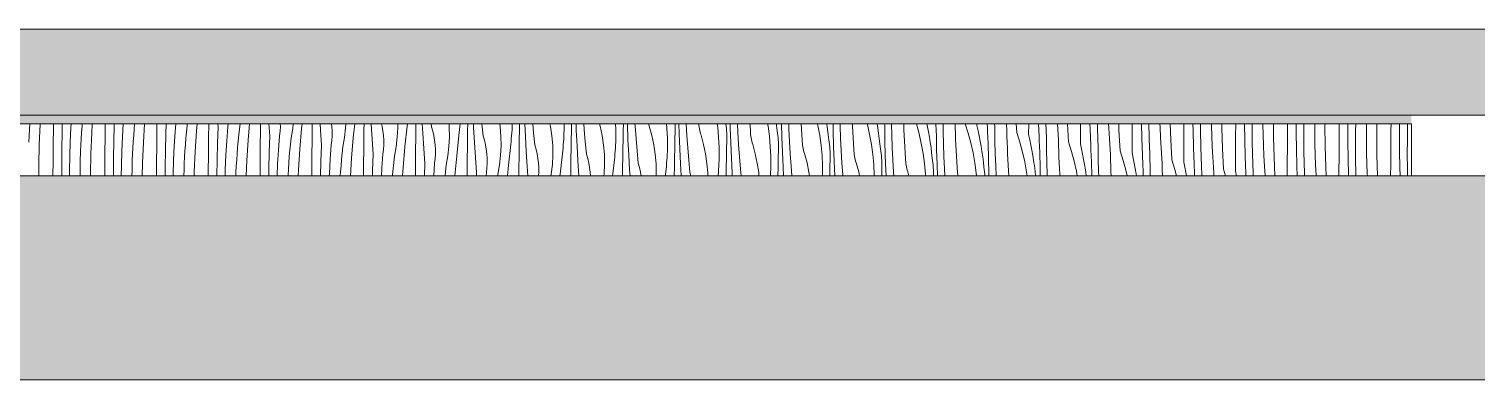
# Model space of a CAD drawing. Header units: millimetres. Extents: x -5804 to 56024, y 506 to 54141.
# Drawn here: x 32490 to 35851, y 28372 to 29185 of the extents above; entities that cross this region are included whole.
import ezdxf

# ---------------------------------------------------------------- set-up
doc = ezdxf.new("R2010")
doc.units = ezdxf.units.MM
doc.layers.add('2D Drafting - General2', color=251, linetype='Continuous', lineweight=15)
doc.layers.add('2D Drafting - General81', color=251, linetype='Continuous', lineweight=20)

# ---------------------------------------------------------------- blocks, each defined once
blk = doc.blocks.new('*X28')
at = {"layer": '2D Drafting - General81', "linetype": 'Continuous'}
for p, q in [((-62732.2, -105119.1), (-62731.6, -105104.6)), ((-62731.6, -105104.6), (-62730.9, -105090.1)), ((-62730.9, -105090.1), (-62730.1, -105076.9)), ((-62708.5, -105125), (-62706.5, -105077.2)), ((-62706.5, -105077.2), (-62706.5, -105076.9)), ((-62675.9, -105124.3), (-62675.5, -105085)), ((-62675.5, -105085), (-62675.5, -105076.9)), ((-62656, -105134.6), (-62655.4, -105096.4)), ((-62655.4, -105096.4), (-62654.8, -105076.9)), ((-62636.4, -105118.8), (-62634.9, -105085.8)), ((-62634.9, -105085.8), (-62634.3, -105076.9)), ((-62610.8, -105111.3), (-62609.9, -105096.8)), ((-62609.9, -105096.8), (-62608.9, -105082.3)), ((-62608.9, -105082.3), (-62608.5, -105076.9)), ((-62588.4, -105146.2), (-62586.5, -105098.4)), ((-62586.5, -105098.4), (-62585.1, -105076.9)), ((-62555.5, -105106.2), (-62555.2, -105076.9)), ((-62535.3, -105117.6), (-62534.3, -105079.5)), ((-62534.3, -105079.5), (-62534.2, -105076.9)), ((-62514.8, -105106.9), (-62513, -105076.9)), ((-62489.9, -105118), (-62488.9, -105103.5)), ((-62488.9, -105103.5), (-62487.7, -105089.1)), ((-62487.7, -105089.1), (-62486.7, -105076.9)), ((-62466.4, -105119.6), (-62463.7, -105076.9)), ((-62435.4, -105127.3), (-62435, -105088)), ((-62435, -105088), (-62435, -105076.9)), ((-62415.2, -105138.8), (-62414.2, -105100.6)), ((-62414.2, -105100.6), (-62413.3, -105076.9)), ((-62394.7, -105128.1), (-62392.7, -105095.1)), ((-62392.7, -105095.1), (-62391.3, -105076.9)), ((-62367.7, -105110.2), (-62366.4, -105095.8)), ((-62366.4, -105095.8), (-62365, -105081.3)), ((-62365, -105081.3), (-62364.5, -105076.9)), ((-62346.3, -105140.7), (-62343.3, -105093)), ((-62343.3, -105093), (-62341.8, -105076.9)), ((-62315, -105109.2), (-62314.7, -105076.9)), ((-62294.1, -105121.8), (-62292.7, -105083.7)), ((-62292.7, -105083.7), (-62293.2, -105076.9)), ((-62272.6, -105116.3), (-62270.2, -105083.4)), ((-62270.2, -105083.4), (-62269.5, -105076.9)), ((-62246.3, -105116.9), (-62244.9, -105102.5)), ((-62244.9, -105102.5), (-62243.4, -105088.1)), ((-62243.4, -105088.1), (-62241.4, -105076.9)), ((-62223.2, -105114.2), (-62219.9, -105076.9)), ((-62194.9, -105130.3), (-62194.6, -105091)), ((-62194.6, -105091), (-62194.4, -105076.9)), ((-62172.6, -105104.8), (-62174.7, -105076.9)), ((-62174, -105143), (-62172.6, -105104.8)), ((-62152.6, -105137.5), (-62150.1, -105104.5)), ((-62150.1, -105104.5), (-62148.9, -105093.9)), ((-62148.9, -105093.9), (-62148.3, -105083.2)), ((-62148.3, -105083.2), (-62148.4, -105076.9)), ((-62123.3, -105109.2), (-62119.4, -105087.4)), ((-62119.4, -105087.4), (-62118.2, -105076.9)), ((-62103.1, -105135.4), (-62098.9, -105087.7)), ((-62098.9, -105087.7), (-62097.7, -105076.9)), ((-62074.5, -105112.2), (-62074.3, -105091.3)), ((-62074.3, -105091.3), (-62074.1, -105076.9)), ((-62055.1, -105091.2), (-62056.1, -105076.9)), ((-62052.5, -105126), (-62055.1, -105091.2)), ((-62029, -105082.9), (-62029.7, -105076.9)), ((-62028.3, -105093.6), (-62029, -105082.9)), ((-62028.9, -105115), (-62028.3, -105104.3)), ((-62028.3, -105104.3), (-62028.3, -105093.6)), ((-61999.3, -105108.6), (-61996.8, -105086.6)), ((-61996.8, -105086.6), (-61996.3, -105076.9)), ((-61978.8, -105108.9), (-61975.3, -105076.9)), ((-61954.2, -105112.5), (-61954, -105091.6)), ((-61954, -105091.6), (-61953.8, -105076.9)), ((-61937.4, -105077.5), (-61937.4, -105076.9)), ((-61935.1, -105112.4), (-61937.4, -105077.5)), ((-61912, -105082.8), (-61913.4, -105076.9)), ((-61910.1, -105093.4), (-61912, -105082.8)), ((-61908.9, -105104.1), (-61910.1, -105093.4)), ((-61908.2, -105114.8), (-61908.9, -105104.1)), ((-61876.7, -105107.7), (-61875.6, -105085.6)), ((-61875.6, -105085.6), (-61875.7, -105076.9)), ((-61858.8, -105130.1), (-61853.4, -105082.5)), ((-61853.4, -105082.5), (-61852.8, -105076.9)), ((-61833.9, -105112.7), (-61833.6, -105091.8)), ((-61833.6, -105091.8), (-61833.4, -105076.9)), ((-61817.3, -105098.7), (-61818.6, -105076.9)), ((-61815, -105133.5), (-61817.3, -105098.7)), ((-61797.4, -105083.3), (-61798, -105076.9)), ((-61794.4, -105093.6), (-61797.4, -105083.3)), ((-61791.9, -105104), (-61794.4, -105093.6)), ((-61790.1, -105114.6), (-61791.9, -105104)), ((-61755.9, -105084.6), (-61756.5, -105076.9)), ((-61755.5, -105106.7), (-61755.9, -105084.6)), ((-61738.7, -105151.2), (-61733.4, -105103.7)), ((-61733.4, -105103.7), (-61732.6, -105096.9)), ((-61732.6, -105096.9), (-61731.9, -105090.1)), ((-61731.9, -105090.1), (-61731.2, -105083.2)), ((-61731.2, -105083.2), (-61730.7, -105076.9)), ((-61713.6, -105113), (-61713.3, -105092.1)), ((-61713.3, -105092.1), (-61713, -105076.9)), ((-61699.3, -105085), (-61699.7, -105076.9)), ((-61697.2, -105119.9), (-61699.3, -105085)), ((-61677.3, -105104.5), (-61680, -105076.9)), ((-61674.3, -105114.7), (-61677.3, -105104.5)), ((-61637.6, -105083.6), (-61638.6, -105076.9)), ((-61635.8, -105105.7), (-61637.6, -105083.6)), ((-61635.5, -105127.9), (-61635.8, -105105.7)), ((-61611.8, -105111.2), (-61611.2, -105104.4)), ((-61611.2, -105104.4), (-61610.6, -105097.5)), ((-61610.6, -105097.5), (-61610.2, -105090.7)), ((-61610.2, -105090.7), (-61609.8, -105083.8)), ((-61609.8, -105083.8), (-61609.6, -105076.9)), ((-61609.6, -105076.9), (-61609.6, -105076.9)), ((-61593.2, -105113.3), (-61592.8, -105092.4)), ((-61592.8, -105092.4), (-61592.6, -105076.9)), ((-61579.2, -105106.2), (-61580.6, -105076.9)), ((-61560, -105097.2), (-61561.7, -105076.9)), ((-61557.3, -105125.6), (-61560, -105097.2)), ((-61520.7, -105082.9), (-61522, -105076.9)), ((-61517.5, -105104.8), (-61520.7, -105082.9)), ((-61515.7, -105126.9), (-61517.5, -105104.8)), ((-61490.1, -105111.8), (-61489.8, -105105)), ((-61489.8, -105105), (-61489.5, -105098.1)), ((-61489.5, -105098.1), (-61489.3, -105091.3)), ((-61489.3, -105076.9), (-61489.3, -105091.3)), ((-61472.8, -105113.6), (-61472.4, -105092.7)), ((-61472.4, -105092.7), (-61472.1, -105076.9)), ((-61460.9, -105092.5), (-61461.5, -105076.9)), ((-61459.1, -105127.4), (-61460.9, -105092.5)), ((-61442.3, -105089.9), (-61443.2, -105076.9)), ((-61439.9, -105118.4), (-61442.3, -105089.9)), ((-61405.3, -105082.3), (-61406.8, -105076.9)), ((-61400.7, -105104), (-61405.3, -105082.3)), ((-61397.5, -105126), (-61400.7, -105104)), ((-61369.8, -105076.9), (-61369.3, -105088.9)), ((-61369.3, -105088.9), (-61369.2, -105112.4)), ((-61352.3, -105113.8), (-61351.9, -105093)), ((-61351.9, -105093), (-61351.6, -105076.9)), ((-61342.2, -105078.8), (-61342.3, -105076.9)), ((-61340.8, -105113.7), (-61342.2, -105078.8)), ((-61324.2, -105082.5), (-61324.6, -105076.9)), ((-61322.2, -105111), (-61324.2, -105082.5)), ((-61292.4, -105078.4), (-61292.8, -105076.9)), ((-61291.3, -105082.2), (-61292.4, -105078.4)), ((-61285.2, -105103.5), (-61291.3, -105082.2)), ((-61280.6, -105125.2), (-61285.2, -105103.5)), ((-61251.2, -105076.9), (-61250.3, -105086.6)), ((-61250.3, -105086.6), (-61249.2, -105110.1)), ((-61231.9, -105114.1), (-61231.4, -105093.2)), ((-61231.6, -105077.1), (-61231.6, -105076.9)), ((-61231.4, -105082.5), (-61231.6, -105077.1)), ((-61231.4, -105087.9), (-61231.4, -105082.5)), ((-61231.4, -105093.2), (-61231.4, -105087.9)), ((-61222.2, -105100), (-61222.9, -105076.9)), ((-61220.7, -105134.8), (-61222.2, -105100)), ((-61204.2, -105103.7), (-61205.8, -105076.9)), ((-61202.1, -105132.2), (-61204.2, -105103.7)), ((-61176, -105080.2), (-61176.2, -105076.9)), ((-61175.5, -105084.1), (-61176, -105080.2)), ((-61174.9, -105088), (-61175.5, -105084.1)), ((-61174.2, -105091.9), (-61174.9, -105088)), ((-61173.3, -105095.7), (-61174.2, -105091.9)), ((-61172.3, -105099.6), (-61173.3, -105095.7)), ((-61171.2, -105103.3), (-61172.3, -105099.6)), ((-61165.2, -105124.7), (-61171.2, -105103.3)), ((-61133.4, -105076.9), (-61132.4, -105084.3)), ((-61132.4, -105084.3), (-61130.2, -105107.8)), ((-61112.9, -105082.2), (-61113.6, -105076.9)), ((-61112.3, -105087.5), (-61112.9, -105082.2)), ((-61111.9, -105092.9), (-61112.3, -105087.5)), ((-61111.6, -105098.3), (-61111.9, -105092.9)), ((-61111.4, -105103.6), (-61111.6, -105098.3)), ((-61111.3, -105109), (-61111.4, -105103.6)), ((-61103.3, -105086.2), (-61103.5, -105076.9)), ((-61102.1, -105121.1), (-61103.3, -105086.2)), ((-61085.8, -105096.3), (-61086.7, -105076.9)), ((-61084.1, -105124.9), (-61085.8, -105096.3)), ((-61057.3, -105080.2), (-61057.5, -105076.9)), ((-61056.4, -105093.5), (-61057.3, -105080.2)), ((-61056.2, -105097.4), (-61056.4, -105093.5)), ((-61055.9, -105101.3), (-61056.2, -105097.4)), ((-61055.4, -105105.3), (-61055.9, -105101.3)), ((-61054.9, -105109.2), (-61055.4, -105105.3)), ((-61016.4, -105076.9), (-61015.5, -105082.2)), ((-61015.5, -105082.2), (-61012.3, -105105.5)), ((-61012.3, -105105.5), (-61010.2, -105128.9)), ((-60996.1, -105076.9), (-60995.7, -105080.5)), ((-60995.7, -105080.5), (-60994.4, -105092.7)), ((-60993.5, -105098), (-60994.4, -105092.7)), ((-60992.8, -105103.4), (-60993.5, -105098)), ((-60992.3, -105108.7), (-60992.8, -105103.4)), ((-60983.2, -105107.4), (-60983.9, -105076.9)), ((-60967.1, -105089), (-60967.5, -105076.9)), ((-60965.7, -105117.5), (-60967.1, -105089)), ((-60938.1, -105088.1), (-60938.7, -105076.9)), ((-60937.3, -105101.4), (-60938.1, -105088.1)), ((-60936.3, -105114.6), (-60937.3, -105101.4)), ((-60900.4, -105076.9), (-60899.6, -105080.2)), ((-60899.6, -105080.2), (-60895.4, -105103.4)), ((-60895.4, -105103.4), (-60892.2, -105126.7)), ((-60878.9, -105076.9), (-60878.9, -105077.4)), ((-60878.9, -105077.4), (-60877.1, -105089.5)), ((-60877.1, -105089.5), (-60875.6, -105101.7)), ((-60875.6, -105101.7), (-60874.3, -105113.9)), ((-60864, -105093.7), (-60864.3, -105076.9)), ((-60863.1, -105128.6), (-60864, -105093.7)), ((-60848, -105081.6), (-60848.2, -105076.9)), ((-60847, -105110.1), (-60848, -105081.6)), ((-60819.4, -105082.6), (-60819.6, -105076.9)), ((-60818.8, -105095.9), (-60819.4, -105082.6)), ((-60818, -105109.2), (-60818.8, -105095.9)), ((-60785.2, -105076.9), (-60784.7, -105078.5)), ((-60784.7, -105078.5), (-60779.5, -105101.4)), ((-60779.5, -105101.4), (-60775.3, -105124.5)), ((-60762.4, -105076.9), (-60760.7, -105086.4)), ((-60760.7, -105086.4), (-60758.8, -105098.5)), ((-60758.8, -105098.5), (-60757.1, -105110.7)), ((-60744.5, -105079.9), (-60744.7, -105076.9)), ((-60743.9, -105114.9), (-60744.5, -105079.9)), ((-60728, -105102.7), (-60728.6, -105076.9)), ((-60727, -105131.3), (-60728, -105102.7)), ((-60700.3, -105077.2), (-60700.3, -105076.9)), ((-60699.9, -105090.5), (-60700.3, -105077.2)), ((-60699.3, -105103.8), (-60699.9, -105090.5)), ((-60698.7, -105117.1), (-60699.3, -105103.8)), ((-60670.9, -105076.9), (-60670.9, -105077)), ((-60670.9, -105077), (-60664.7, -105099.6)), ((-60664.7, -105099.6), (-60659.5, -105122.6)), ((-60646.5, -105076.9), (-60645.1, -105083.4)), ((-60645.1, -105083.4), (-60642.8, -105095.5)), ((-60642.8, -105095.5), (-60640.7, -105107.6)), ((-60625.6, -105077.8), (-60625.6, -105076.9)), ((-60625.4, -105082.4), (-60625.6, -105077.8)), ((-60625.1, -105087.1), (-60625.4, -105082.4)), ((-60624.9, -105091.8), (-60625.1, -105087.1)), ((-60624.7, -105096.4), (-60624.9, -105091.8)), ((-60624.4, -105101.1), (-60624.7, -105096.4)), ((-60623.9, -105136), (-60624.4, -105101.1)), ((-60608.6, -105095.3), (-60608.8, -105076.9)), ((-60607.9, -105123.9), (-60608.6, -105095.3)), ((-60580.6, -105085), (-60580.8, -105076.9)), ((-60580.3, -105098.3), (-60580.6, -105085)), ((-60579.8, -105111.7), (-60580.3, -105098.3)), ((-60557.7, -105076.9), (-60550.8, -105098.1)), ((-60550.8, -105098.1), (-60544.6, -105120.8)), ((-60530.3, -105080.6), (-60530.2, -105076.9)), ((-60530.3, -105080.6), (-60527.5, -105092.6)), ((-60527.5, -105092.6), (-60525, -105104.6)), ((-60525, -105104.6), (-60522.7, -105116.7)), ((-60506.1, -105084.9), (-60506.4, -105076.9)), ((-60505.9, -105089.6), (-60506.1, -105084.9)), ((-60505.7, -105094.2), (-60505.9, -105089.6)), ((-60505.5, -105098.9), (-60505.7, -105094.2)), ((-60505.3, -105103.6), (-60505.5, -105098.9)), ((-60505.1, -105108.3), (-60505.3, -105103.6)), ((-60489.1, -105082.4), (-60489.3, -105076.9)), ((-60488.9, -105087.9), (-60489.1, -105082.4)), ((-60488.5, -105116.5), (-60488.9, -105087.9)), ((-60460.8, -105092.9), (-60462, -105076.9)), ((-60460.6, -105106.2), (-60460.8, -105092.9)), ((-60438, -105096.9), (-60439.1, -105076.9)), ((-60438, -105096.9), (-60430.8, -105119.3)), ((-60410.2, -105101.8), (-60410, -105076.9)), ((-60410.2, -105101.8), (-60407.5, -105113.8)), ((-60386, -105106.1), (-60387.1, -105076.9)), ((-60369.9, -105081.4), (-60370.1, -105076.9)), ((-60369.7, -105086.9), (-60369.9, -105081.4)), ((-60369.5, -105092.5), (-60369.7, -105086.9)), ((-60369.3, -105098), (-60369.5, -105092.5)), ((-60369, -105103.6), (-60369.3, -105098)), ((-60368.8, -105109.1), (-60369, -105103.6)), ((-60342.6, -105090), (-60343.4, -105076.9)), ((-60340.8, -105114.1), (-60342.6, -105090)), ((-60317.9, -105118.1), (-60320.1, -105076.9)), ((-60290.1, -105123), (-60289.9, -105083.6)), ((-60289.9, -105083.6), (-60289.8, -105076.9)), ((-60267.4, -105089.1), (-60267.7, -105076.9)), ((-60266, -105127.2), (-60267.4, -105089.1)), ((-60250.4, -105085.9), (-60250.5, -105076.9)), ((-60250.2, -105091.4), (-60250.4, -105085.9)), ((-60250, -105097), (-60250.2, -105091.4)), ((-60249.8, -105102.5), (-60250, -105097)), ((-60249.6, -105108.1), (-60249.8, -105102.5)), ((-60223.9, -105087), (-60224.4, -105076.9)), ((-60222.5, -105111.1), (-60223.9, -105087)), ((-60200.4, -105091.5), (-60200.8, -105076.9)), ((-60197.9, -105139.3), (-60200.4, -105091.5)), ((-60170.1, -105144.2), (-60169.8, -105104.8)), ((-60169.8, -105104.8), (-60169.6, -105076.9)), ((-60147.3, -105110.3), (-60148.1, -105076.9)), ((-60130.3, -105107.1), (-60130.9, -105076.9)), ((-60105, -105084.1), (-60105.2, -105076.9)), ((-60103.9, -105108.2), (-60105, -105084.1)), ((-60080.3, -105112.7), (-60081.4, -105076.9)), ((-60049.7, -105126), (-60049.5, -105086.6)), ((-60049.5, -105086.6), (-60049.4, -105076.9)), ((-60028.2, -105093.3), (-60028.5, -105076.9)), ((-60027.2, -105131.5), (-60028.2, -105093.3)), ((-60010.9, -105095.2), (-60011, -105076.9)), ((-60010.2, -105128.2), (-60010.9, -105095.2)), ((-59985.6, -105081.1), (-59985.7, -105076.9)), ((-59984.9, -105105.3), (-59985.6, -105081.1)), ((-59983.8, -105129.4), (-59984.9, -105105.3)), ((-59961.7, -105086), (-59961.8, -105076.9)), ((-59960.3, -105133.8), (-59961.7, -105086)), ((-59929.4, -105107.8), (-59929.2, -105076.9)), ((-59908.1, -105114.5), (-59908.7, -105076.9)), ((-59891.1, -105083.3), (-59891, -105076.9)), ((-59890.8, -105116.4), (-59891.1, -105083.3)), ((-59865.9, -105078.1), (-59865.9, -105076.9)), ((-59865.6, -105102.3), (-59865.9, -105078.1)), ((-59864.8, -105126.4), (-59865.6, -105102.3)), ((-59841.6, -105107.2), (-59841.8, -105076.9)), ((-59809.3, -105129), (-59809, -105089.6)), ((-59809, -105089.6), (-59808.9, -105076.9)), ((-59788.6, -105097.5), (-59788.7, -105076.9)), ((-59788.1, -105135.6), (-59788.6, -105097.5)), ((-59771, -105104.5), (-59770.8, -105076.9)), ((-59770.8, -105137.5), (-59771, -105104.5)), ((-59745.8, -105099.3), (-59745.8, -105076.9)), ((-59745.5, -105123.5), (-59745.8, -105099.3)), ((-59721.9, -105080.6), (-59721.8, -105076.9)), ((-59721.6, -105128.4), (-59721.9, -105080.6)), ((-59689, -105110.8), (-59688.7, -105076.9)), ((-59668.7, -105080.5), (-59668.7, -105076.9)), ((-59668.6, -105118.7), (-59668.7, -105080.5)), ((-59650.9, -105125.7), (-59650.7, -105092.6)), ((-59650.7, -105092.6), (-59650.4, -105076.9)), ((-59625.8, -105096.3), (-59625.5, -105076.9)), ((-59625.8, -105120.5), (-59625.8, -105096.3)), ((-59601.8, -105101.7), (-59601.4, -105076.9)), ((-59601.5, -105149.6), (-59601.8, -105101.7)), ((-59568.9, -105132), (-59568.6, -105092.6)), ((-59568.6, -105092.6), (-59568.5, -105076.9)), ((-59548.7, -105101.7), (-59548.5, -105076.9)), ((-59548.5, -105139.8), (-59548.7, -105101.7)), ((-59530.6, -105113.8), (-59530, -105080.8)), ((-59530, -105080.8), (-59529.9, -105076.9)), ((-62709.3, -105172.8), (-62708.5, -105125)), ((-62676.2, -105163.7), (-62675.9, -105124.3)), ((-62656.2, -105172.7), (-62656, -105134.6)), ((-62637.5, -105151.8), (-62636.4, -105118.8)), ((-62612.2, -105140.3), (-62611.5, -105125.8)), ((-62611.5, -105125.8), (-62610.8, -105111.3)), ((-62555.8, -105145.5), (-62555.5, -105106.2)), ((-62535.9, -105155.8), (-62535.3, -105117.6)), ((-62516.4, -105140), (-62514.8, -105106.9)), ((-62491.5, -105147), (-62490.7, -105132.5)), ((-62490.7, -105132.5), (-62489.9, -105118)), ((-62468.4, -105167.3), (-62466.4, -105119.6)), ((-62435.7, -105166.7), (-62435.4, -105127.3)), ((-62415.9, -105176.9), (-62415.2, -105138.8)), ((-62396.3, -105161.1), (-62394.7, -105128.1)), ((-62370.7, -105153.6), (-62369.8, -105139.2)), ((-62369.8, -105139.2), (-62368.8, -105124.7)), ((-62368.8, -105124.7), (-62367.7, -105110.2)), ((-62315.3, -105148.5), (-62315, -105109.2)), ((-62295.2, -105159.9), (-62294.1, -105121.8)), ((-62274.7, -105149.3), (-62272.6, -105116.3)), ((-62248.7, -105145.9), (-62247.6, -105131.4)), ((-62247.6, -105131.4), (-62246.3, -105116.9)), ((-62226.3, -105161.9), (-62223.2, -105114.2)), ((-62195.3, -105169.7), (-62194.9, -105130.3)), ((-62154.6, -105170.5), (-62152.6, -105137.5)), ((-62127.5, -105152.6), (-62126.3, -105138.1)), ((-62126.3, -105138.1), (-62124.9, -105123.7)), ((-62124.9, -105123.7), (-62123.3, -105109.2)), ((-62106.2, -105183.1), (-62103.1, -105135.4)), ((-62074.8, -105151.5), (-62074.5, -105112.2)), ((-62054, -105164.1), (-62052.5, -105126)), ((-62032.5, -105158.6), (-62030, -105125.7)), ((-62030, -105125.7), (-62028.9, -105115)), ((-62004.8, -105144.8), (-62003.3, -105130.4)), ((-62003.3, -105130.4), (-61999.3, -105108.6)), ((-61983.1, -105156.5), (-61978.8, -105108.9)), ((-61954.8, -105172.7), (-61954.4, -105133.3)), ((-61954.4, -105133.3), (-61954.2, -105112.5)), ((-61932.5, -105147.2), (-61935.1, -105112.4)), ((-61910, -105146.9), (-61908.8, -105136.2)), ((-61908.8, -105136.2), (-61908.2, -105125.5)), ((-61908.2, -105125.5), (-61908.2, -105114.8)), ((-61883.2, -105151.6), (-61879.2, -105129.8)), ((-61879.2, -105129.8), (-61876.7, -105107.7)), ((-61863, -105177.7), (-61858.8, -105130.1)), ((-61834.4, -105154.5), (-61834.1, -105133.6)), ((-61834.1, -105133.6), (-61833.9, -105112.7)), ((-61812.4, -105168.4), (-61815, -105133.5)), ((-61788.8, -105125.2), (-61790.1, -105114.6)), ((-61788.2, -105135.9), (-61788.8, -105125.2)), ((-61788.1, -105146.7), (-61788.2, -105135.9)), ((-61759.2, -105150.9), (-61756.6, -105128.9)), ((-61756.6, -105128.9), (-61755.5, -105106.7)), ((-61714.1, -105154.8), (-61713.8, -105133.9)), ((-61713.8, -105133.9), (-61713.6, -105113)), ((-61694.9, -105154.7), (-61697.2, -105119.9)), ((-61671.8, -105125.2), (-61674.3, -105114.7)), ((-61670, -105135.8), (-61671.8, -105125.2)), ((-61668.7, -105146.4), (-61670, -105135.8)), ((-61636.6, -105150.1), (-61635.5, -105127.9)), ((-61618.6, -105172.4), (-61613.3, -105124.9)), ((-61613.3, -105124.9), (-61612.5, -105118.1)), ((-61612.5, -105118.1), (-61611.8, -105111.2)), ((-61593.8, -105155.1), (-61593.5, -105134.2)), ((-61593.5, -105134.2), (-61593.2, -105113.3)), ((-61577.2, -105141.1), (-61579.2, -105106.2)), ((-61554.2, -105135.9), (-61557.3, -105125.6)), ((-61551.8, -105146.4), (-61554.2, -105135.9)), ((-61515.4, -105149.1), (-61515.7, -105126.9)), ((-61493.2, -105146.1), (-61492.4, -105139.2)), ((-61492.4, -105139.2), (-61491.7, -105132.4)), ((-61491.7, -105132.4), (-61491.1, -105125.6)), ((-61491.1, -105125.6), (-61490.6, -105118.7)), ((-61490.6, -105118.7), (-61490.1, -105111.8)), ((-61473.4, -105155.3), (-61473.1, -105134.5)), ((-61473.1, -105134.5), (-61472.8, -105113.6)), ((-61457.1, -105162.2), (-61459.1, -105127.4)), ((-61437.2, -105146.8), (-61439.9, -105118.4)), ((-61395.7, -105148.1), (-61397.5, -105126)), ((-61370.5, -105139.9), (-61370, -105133)), ((-61370, -105133), (-61369.7, -105126.2)), ((-61369.7, -105126.2), (-61369.4, -105119.3)), ((-61369.4, -105119.3), (-61369.2, -105112.4)), ((-61353.1, -105155.6), (-61352.7, -105134.7)), ((-61352.7, -105134.7), (-61352.3, -105113.8)), ((-61339.1, -105148.5), (-61340.8, -105113.7)), ((-61319.8, -105139.5), (-61322.2, -105111)), ((-61277.4, -105147.1), (-61280.6, -105125.2)), ((-61249.4, -105140.5), (-61249.2, -105133.6)), ((-61249.2, -105110.1), (-61249.2, -105133.6)), ((-61232.6, -105155.9), (-61232.3, -105135)), ((-61232.3, -105135), (-61231.9, -105114.1)), ((-61219, -105169.7), (-61220.7, -105134.8)), ((-61199.8, -105160.7), (-61202.1, -105132.2)), ((-61160.5, -105146.4), (-61165.2, -105124.7)), ((-61130.2, -105107.8), (-61129.2, -105131.2)), ((-61129.2, -105131.2), (-61129.1, -105154.8)), ((-61112.2, -105156.2), (-61111.8, -105135.3)), ((-61111.8, -105135.3), (-61111.3, -105114.4)), ((-61111.3, -105114.4), (-61111.3, -105109)), ((-61100.7, -105156), (-61102.1, -105121.1)), ((-61082.1, -105153.4), (-61084.1, -105124.9)), ((-61054.1, -105113.1), (-61054.9, -105109.2)), ((-61053.3, -105116.9), (-61054.1, -105113.1)), ((-61052.3, -105120.7), (-61053.3, -105116.9)), ((-61051.1, -105124.5), (-61052.3, -105120.7)), ((-61045.1, -105145.9), (-61051.1, -105124.5)), ((-61010.2, -105128.9), (-61009.1, -105152.4)), ((-60991.8, -105114.1), (-60992.3, -105108.7)), ((-60991.5, -105119.4), (-60991.8, -105114.1)), ((-60991.7, -105156.5), (-60991.3, -105135.6)), ((-60991.3, -105124.8), (-60991.5, -105119.4)), ((-60991.2, -105130.2), (-60991.3, -105124.8)), ((-60991.3, -105135.6), (-60991.2, -105130.2)), ((-60982, -105142.3), (-60983.2, -105107.4)), ((-60964, -105146), (-60965.7, -105117.5)), ((-60936.1, -105118.6), (-60936.3, -105114.6)), ((-60935.8, -105122.5), (-60936.1, -105118.6)), ((-60935.4, -105126.4), (-60935.8, -105122.5)), ((-60934.8, -105130.3), (-60935.4, -105126.4)), ((-60934.1, -105134.2), (-60934.8, -105130.3)), ((-60933.2, -105138.1), (-60934.1, -105134.2)), ((-60932.2, -105141.9), (-60933.2, -105138.1)), ((-60892.2, -105126.7), (-60890.1, -105150.1)), ((-60873.5, -105119.2), (-60874.3, -105113.9)), ((-60872.8, -105124.5), (-60873.5, -105119.2)), ((-60872.2, -105129.9), (-60872.8, -105124.5)), ((-60871.7, -105135.2), (-60872.2, -105129.9)), ((-60871.4, -105140.6), (-60871.7, -105135.2)), ((-60862, -105163.5), (-60863.1, -105128.6)), ((-60845.7, -105138.7), (-60847, -105110.1)), ((-60844, -105167.2), (-60845.7, -105138.7)), ((-60817.2, -105122.5), (-60818, -105109.2)), ((-60816.3, -105135.8), (-60817.2, -105122.5)), ((-60816.1, -105139.8), (-60816.3, -105135.8)), ((-60775.3, -105124.5), (-60772.2, -105147.8)), ((-60757.1, -105110.7), (-60755.6, -105122.9)), ((-60755.6, -105122.9), (-60754.2, -105135)), ((-60753.4, -105140.4), (-60754.2, -105135)), ((-60743.1, -105149.8), (-60743.9, -105114.9)), ((-60725.6, -105159.9), (-60727, -105131.3)), ((-60697.9, -105130.4), (-60698.7, -105117.1)), ((-60697.1, -105143.7), (-60697.9, -105130.4)), ((-60659.5, -105122.6), (-60655.3, -105145.7)), ((-60640.7, -105107.6), (-60638.7, -105119.7)), ((-60638.7, -105119.7), (-60637, -105131.8)), ((-60637, -105131.8), (-60635.5, -105144)), ((-60623, -105170.9), (-60623.9, -105136)), ((-60606.9, -105152.5), (-60607.9, -105123.9)), ((-60579.3, -105125), (-60579.8, -105111.7)), ((-60578.6, -105138.3), (-60579.3, -105125)), ((-60577.9, -105151.6), (-60578.6, -105138.3)), ((-60544.6, -105120.8), (-60539.4, -105143.7)), ((-60522.7, -105116.7), (-60520.6, -105128.8)), ((-60520.6, -105128.8), (-60518.7, -105140.9)), ((-60504.8, -105112.9), (-60505.1, -105108.3)), ((-60504.6, -105117.6), (-60504.8, -105112.9)), ((-60504.4, -105122.3), (-60504.6, -105117.6)), ((-60503.8, -105157.2), (-60504.4, -105122.3)), ((-60487.8, -105145.1), (-60488.5, -105116.5)), ((-60460.2, -105119.5), (-60460.6, -105106.2)), ((-60459.7, -105132.8), (-60460.2, -105119.5)), ((-60459.2, -105146.1), (-60459.7, -105132.8)), ((-60430.8, -105119.3), (-60424.5, -105142)), ((-60407.5, -105113.8), (-60405, -105125.8)), ((-60405, -105125.8), (-60402.6, -105137.8)), ((-60402.6, -105137.8), (-60400.5, -105149.9)), ((-60385.9, -105110.7), (-60386, -105106.1)), ((-60385.6, -105115.4), (-60385.9, -105110.7)), ((-60385.4, -105120.1), (-60385.6, -105115.4)), ((-60385.2, -105124.8), (-60385.4, -105120.1)), ((-60385, -105129.4), (-60385.2, -105124.8)), ((-60384.8, -105134.1), (-60385, -105129.4)), ((-60384.5, -105138.8), (-60384.8, -105134.1)), ((-60384.3, -105143.5), (-60384.5, -105138.8)), ((-60368.4, -105137.7), (-60368.8, -105109.1)), ((-60367.8, -105166.3), (-60368.4, -105137.7)), ((-60340.5, -105127.4), (-60340.8, -105114.1)), ((-60340.1, -105140.7), (-60340.5, -105127.4)), ((-60317.9, -105118.1), (-60310.7, -105140.5)), ((-60290.1, -105123), (-60287.4, -105135)), ((-60287.4, -105135), (-60284.9, -105147)), ((-60265.8, -105131.9), (-60266, -105127.2)), ((-60265.6, -105136.6), (-60265.8, -105131.9)), ((-60265.4, -105141.3), (-60265.6, -105136.6)), ((-60249.4, -105113.6), (-60249.6, -105108.1)), ((-60249.2, -105119.2), (-60249.4, -105113.6)), ((-60249, -105124.7), (-60249.2, -105119.2)), ((-60248.7, -105130.3), (-60249, -105124.7)), ((-60248.4, -105158.9), (-60248.7, -105130.3)), ((-60220.7, -105135.2), (-60222.5, -105111.1)), ((-60220.4, -105148.5), (-60220.7, -105135.2)), ((-60197.9, -105139.3), (-60190.6, -105161.6)), ((-60145.9, -105148.4), (-60147.3, -105110.3)), ((-60130.1, -105112.6), (-60130.3, -105107.1)), ((-60130, -105118.2), (-60130.1, -105112.6)), ((-60129.8, -105123.7), (-60130, -105118.2)), ((-60129.6, -105129.3), (-60129.8, -105123.7)), ((-60129.4, -105134.8), (-60129.6, -105129.3)), ((-60129.1, -105140.4), (-60129.4, -105134.8)), ((-60102.4, -105132.3), (-60103.9, -105108.2)), ((-60100.6, -105156.4), (-60102.4, -105132.3)), ((-60077.8, -105160.4), (-60080.3, -105112.7)), ((-60050, -105165.3), (-60049.7, -105126)), ((-60025.8, -105169.6), (-60027.2, -105131.5)), ((-60010.1, -105133.8), (-60010.2, -105128.2)), ((-60009.9, -105139.3), (-60010.1, -105133.8)), ((-60009.7, -105144.9), (-60009.9, -105139.3)), ((-59982.4, -105153.5), (-59983.8, -105129.4)), ((-59957.7, -105181.6), (-59960.3, -105133.8)), ((-59929.7, -105147.2), (-59929.4, -105107.8)), ((-59907.2, -105152.6), (-59908.1, -105114.5)), ((-59890.1, -105149.4), (-59890.8, -105116.4)), ((-59863.7, -105150.6), (-59864.8, -105126.4)), ((-59840.2, -105155), (-59841.6, -105107.2)), ((-59809.6, -105168.3), (-59809.3, -105129)), ((-59787.1, -105173.8), (-59788.1, -105135.6)), ((-59770.1, -105170.6), (-59770.8, -105137.5)), ((-59744.8, -105147.6), (-59745.5, -105123.5)), ((-59720.1, -105176.2), (-59721.6, -105128.4)), ((-59689.3, -105150.2), (-59689, -105110.8)), ((-59668, -105156.8), (-59668.6, -105118.7)), ((-59650.7, -105158.7), (-59650.9, -105125.7)), ((-59625.4, -105144.6), (-59625.8, -105120.5)), ((-59569.2, -105171.3), (-59568.9, -105132)), ((-59530.9, -105146.8), (-59530.6, -105113.8)), ((-62709.2, -105196.9), (-62709.3, -105172.8)), ((-62676.4, -105196.9), (-62676.2, -105163.7)), ((-62656.1, -105196.9), (-62656.2, -105172.7)), ((-62638.2, -105184.9), (-62637.5, -105151.8)), ((-62613.3, -105188.6), (-62612.9, -105164.4)), ((-62612.9, -105164.4), (-62612.2, -105140.3)), ((-62589.3, -105194), (-62588.4, -105146.2)), ((-62556.1, -105184.9), (-62555.8, -105145.5)), ((-62536.2, -105193.9), (-62535.9, -105155.8)), ((-62517.9, -105196.9), (-62517.5, -105173)), ((-62517.5, -105173), (-62516.4, -105140)), ((-62492.8, -105185.6), (-62492.1, -105161.5)), ((-62492.1, -105161.5), (-62491.5, -105147)), ((-62468.9, -105196.9), (-62468.4, -105167.3)), ((-62436, -105196.9), (-62435.7, -105166.7)), ((-62397.4, -105194.2), (-62396.3, -105161.1)), ((-62372, -105182.6), (-62371.4, -105168.1)), ((-62371.4, -105168.1), (-62370.7, -105153.6)), ((-62348.3, -105188.5), (-62346.3, -105140.7)), ((-62315.6, -105187.9), (-62315.3, -105148.5)), ((-62295.8, -105196.9), (-62295.2, -105159.9)), ((-62276.2, -105182.3), (-62274.7, -105149.3)), ((-62250.6, -105174.8), (-62249.7, -105160.3)), ((-62249.7, -105160.3), (-62248.7, -105145.9)), ((-62227.7, -105196.9), (-62226.3, -105161.9)), ((-62195.5, -105196.9), (-62195.3, -105169.7)), ((-62175.1, -105181.1), (-62174, -105143)), ((-62155.8, -105196.9), (-62154.6, -105170.5)), ((-62129.7, -105181.5), (-62128.7, -105167)), ((-62128.7, -105167), (-62127.5, -105152.6)), ((-62075.2, -105190.9), (-62074.8, -105151.5)), ((-62054.9, -105196.9), (-62054, -105164.1)), ((-62034.5, -105191.6), (-62032.5, -105158.6)), ((-62007.4, -105173.7), (-62006.2, -105159.3)), ((-62006.2, -105159.3), (-62004.8, -105144.8)), ((-61985.7, -105196.9), (-61983.1, -105156.5)), ((-61955, -105196.9), (-61954.8, -105172.7)), ((-61933.9, -105185.3), (-61932.5, -105147.2)), ((-61912.4, -105179.8), (-61910, -105146.9)), ((-61886.1, -105180.5), (-61884.7, -105166)), ((-61884.7, -105166), (-61883.2, -105151.6)), ((-61834.7, -105193.9), (-61834.4, -105154.5)), ((-61813.5, -105196.9), (-61812.4, -105168.4)), ((-61792.1, -105196.9), (-61789.9, -105168)), ((-61789.9, -105168), (-61788.7, -105157.4)), ((-61788.7, -105157.4), (-61788.1, -105146.7)), ((-61764.7, -105187.2), (-61763.1, -105172.8)), ((-61763.1, -105172.8), (-61759.2, -105150.9)), ((-61742.7, -105196.9), (-61738.7, -105151.2)), ((-61714.3, -105175.7), (-61714.1, -105154.8)), ((-61692.3, -105189.5), (-61694.9, -105154.7)), ((-61668.1, -105157.1), (-61668.7, -105146.4)), ((-61668.6, -105178.5), (-61668.1, -105167.8)), ((-61668.1, -105167.8), (-61668.1, -105157.1)), ((-61643.1, -105193.9), (-61639.1, -105172.1)), ((-61639.1, -105172.1), (-61636.6, -105150.1)), ((-61620.8, -105196.9), (-61618.6, -105172.4)), ((-61594, -105176), (-61593.8, -105155.1)), ((-61574.9, -105175.9), (-61577.2, -105141.1)), ((-61549.9, -105156.9), (-61551.8, -105146.4)), ((-61548.7, -105167.6), (-61549.9, -105156.9)), ((-61548, -105178.3), (-61548.7, -105167.6)), ((-61519, -105193.3), (-61516.5, -105171.2)), ((-61516.5, -105171.2), (-61515.4, -105149.1)), ((-61498.6, -105193.6), (-61493.2, -105146.1)), ((-61473.7, -105176.2), (-61473.4, -105155.3)), ((-61454.8, -105196.9), (-61457.1, -105162.2)), ((-61434.2, -105157.1), (-61437.2, -105146.8)), ((-61431.7, -105167.5), (-61434.2, -105157.1)), ((-61429.9, -105178.1), (-61431.7, -105167.5)), ((-61396.4, -105192.4), (-61395.3, -105170.3)), ((-61395.3, -105170.3), (-61395.7, -105148.1)), ((-61376.5, -105196.9), (-61373.2, -105167.2)), ((-61373.2, -105167.2), (-61372.4, -105160.4)), ((-61372.4, -105160.4), (-61371.7, -105153.6)), ((-61371.7, -105153.6), (-61371, -105146.7)), ((-61371, -105146.7), (-61370.5, -105139.9)), ((-61353.4, -105176.5), (-61353.1, -105155.6)), ((-61337, -105183.4), (-61339.1, -105148.5)), ((-61317.1, -105168), (-61319.8, -105139.5)), ((-61314.1, -105178.3), (-61317.1, -105168)), ((-61275.6, -105169.3), (-61277.4, -105147.1)), ((-61275.3, -105191.4), (-61275.6, -105169.3)), ((-61251.6, -105174.7), (-61251, -105167.9)), ((-61251, -105167.9), (-61250.4, -105161)), ((-61250.4, -105161), (-61250, -105154.2)), ((-61250, -105154.2), (-61249.6, -105147.3)), ((-61249.6, -105147.3), (-61249.4, -105140.5)), ((-61233, -105176.8), (-61232.6, -105155.9)), ((-61217.4, -105196.9), (-61219, -105169.7)), ((-61197.1, -105189.1), (-61199.8, -105160.7)), ((-61157.3, -105168.3), (-61160.5, -105146.4)), ((-61155.5, -105190.4), (-61157.3, -105168.3)), ((-61129.9, -105175.4), (-61129.6, -105168.5)), ((-61129.6, -105168.5), (-61129.3, -105161.6)), ((-61129.3, -105161.6), (-61129.1, -105154.8)), ((-61112.6, -105177.1), (-61112.2, -105156.2)), ((-61098.9, -105190.9), (-61100.7, -105156)), ((-61079.7, -105181.9), (-61082.1, -105153.4)), ((-61040.5, -105167.5), (-61045.1, -105145.9)), ((-61037.2, -105189.5), (-61040.5, -105167.5)), ((-61009.1, -105152.4), (-61009, -105175.9)), ((-60992.1, -105177.4), (-60991.7, -105156.5)), ((-60980.6, -105177.2), (-60982, -105142.3)), ((-60962, -105174.6), (-60964, -105146)), ((-60931.1, -105145.7), (-60932.2, -105141.9)), ((-60925, -105167), (-60931.1, -105145.7)), ((-60920.4, -105188.7), (-60925, -105167)), ((-60890.1, -105150.1), (-60889, -105173.6)), ((-60871.7, -105177.6), (-60871.2, -105156.7)), ((-60871.2, -105146), (-60871.4, -105140.6)), ((-60871.2, -105151.4), (-60871.2, -105146)), ((-60871.2, -105156.7), (-60871.2, -105151.4)), ((-60860.6, -105196.9), (-60862, -105163.5)), ((-60841.9, -105195.7), (-60844, -105167.2)), ((-60815.8, -105143.7), (-60816.1, -105139.8)), ((-60815.3, -105147.6), (-60815.8, -105143.7)), ((-60814.7, -105151.5), (-60815.3, -105147.6)), ((-60814, -105155.4), (-60814.7, -105151.5)), ((-60813.1, -105159.3), (-60814, -105155.4)), ((-60812.1, -105163.1), (-60813.1, -105159.3)), ((-60811, -105166.9), (-60812.1, -105163.1)), ((-60805, -105188.2), (-60811, -105166.9)), ((-60772.2, -105147.8), (-60770, -105171.3)), ((-60770, -105171.3), (-60768.9, -105194.8)), ((-60752.7, -105145.7), (-60753.4, -105140.4)), ((-60752.1, -105151.1), (-60752.7, -105145.7)), ((-60751.7, -105156.4), (-60752.1, -105151.1)), ((-60751.4, -105161.8), (-60751.7, -105156.4)), ((-60751.2, -105167.2), (-60751.4, -105161.8)), ((-60751.1, -105172.5), (-60751.2, -105167.2)), ((-60751.1, -105177.9), (-60751.1, -105172.5)), ((-60741.9, -105184.6), (-60743.1, -105149.8)), ((-60723.9, -105188.4), (-60725.6, -105159.9)), ((-60696.2, -105157), (-60697.1, -105143.7)), ((-60696, -105160.9), (-60696.2, -105157)), ((-60695.7, -105164.9), (-60696, -105160.9)), ((-60695.2, -105168.8), (-60695.7, -105164.9)), ((-60694.7, -105172.7), (-60695.2, -105168.8)), ((-60693.9, -105176.6), (-60694.7, -105172.7)), ((-60655.3, -105145.7), (-60652.1, -105169)), ((-60652.1, -105169), (-60650, -105192.4)), ((-60635.5, -105144), (-60634.2, -105156.2)), ((-60633.3, -105161.5), (-60634.2, -105156.2)), ((-60632.6, -105166.9), (-60633.3, -105161.5)), ((-60632.1, -105172.2), (-60632.6, -105166.9)), ((-60631.6, -105177.6), (-60632.1, -105172.2)), ((-60622.1, -105196.9), (-60623, -105170.9)), ((-60605.5, -105181), (-60606.9, -105152.5)), ((-60577, -105164.9), (-60577.9, -105151.6)), ((-60576.1, -105178.2), (-60577, -105164.9)), ((-60539.4, -105143.7), (-60535.2, -105166.9)), ((-60535.2, -105166.9), (-60532, -105190.2)), ((-60518.7, -105140.9), (-60516.9, -105153)), ((-60516.9, -105153), (-60515.4, -105165.2)), ((-60515.4, -105165.2), (-60514.1, -105177.4)), ((-60502.9, -105192.1), (-60503.8, -105157.2)), ((-60486.8, -105173.7), (-60487.8, -105145.1)), ((-60458.5, -105159.4), (-60459.2, -105146.1)), ((-60457.8, -105172.7), (-60458.5, -105159.4)), ((-60457, -105186), (-60457.8, -105172.7)), ((-60424.5, -105142), (-60419.3, -105164.9)), ((-60419.3, -105164.9), (-60415.1, -105188.1)), ((-60400.5, -105149.9), (-60398.6, -105162)), ((-60398.6, -105162), (-60396.9, -105174.2)), ((-60383.7, -105178.4), (-60384.3, -105143.5)), ((-60366.8, -105194.8), (-60367.8, -105166.3)), ((-60339.7, -105154), (-60340.1, -105140.7)), ((-60339.1, -105167.3), (-60339.7, -105154)), ((-60338.5, -105180.6), (-60339.1, -105167.3)), ((-60310.7, -105140.5), (-60304.5, -105163.1)), ((-60304.5, -105163.1), (-60299.3, -105186.1)), ((-60284.9, -105147), (-60282.6, -105159)), ((-60282.6, -105159), (-60280.5, -105171.1)), ((-60280.5, -105171.1), (-60278.5, -105183.2)), ((-60265.2, -105145.9), (-60265.4, -105141.3)), ((-60264.9, -105150.6), (-60265.2, -105145.9)), ((-60264.7, -105155.3), (-60264.9, -105150.6)), ((-60264.5, -105160), (-60264.7, -105155.3)), ((-60264.2, -105164.6), (-60264.5, -105160)), ((-60263.7, -105196.9), (-60264.2, -105164.6)), ((-60247.7, -105187.4), (-60248.4, -105158.9)), ((-60220.1, -105161.9), (-60220.4, -105148.5)), ((-60219.6, -105175.2), (-60220.1, -105161.9)), ((-60190.6, -105161.6), (-60184.4, -105184.3)), ((-60170.1, -105144.2), (-60167.3, -105156.1)), ((-60167.3, -105156.1), (-60164.8, -105168.1)), ((-60164.8, -105168.1), (-60162.5, -105180.2)), ((-60145.7, -105153.1), (-60145.9, -105148.4)), ((-60145.5, -105157.8), (-60145.7, -105153.1)), ((-60145.3, -105162.4), (-60145.5, -105157.8)), ((-60145.1, -105167.1), (-60145.3, -105162.4)), ((-60144.9, -105171.8), (-60145.1, -105167.1)), ((-60144.6, -105176.5), (-60144.9, -105171.8)), ((-60128.9, -105145.9), (-60129.1, -105140.4)), ((-60128.7, -105151.5), (-60128.9, -105145.9)), ((-60128.3, -105180), (-60128.7, -105151.5)), ((-60100.4, -105169.7), (-60100.6, -105156.4)), ((-60100, -105183), (-60100.4, -105169.7)), ((-60077.8, -105160.4), (-60070.6, -105182.8)), ((-60050, -105165.3), (-60047.3, -105177.3)), ((-60025.6, -105174.3), (-60025.8, -105169.6)), ((-60009.5, -105150.4), (-60009.7, -105144.9)), ((-60009.3, -105156), (-60009.5, -105150.4)), ((-60009.1, -105161.5), (-60009.3, -105156)), ((-60008.8, -105167.1), (-60009.1, -105161.5)), ((-60008.6, -105172.6), (-60008.8, -105167.1)), ((-60008.3, -105196.9), (-60008.6, -105172.6)), ((-59980.6, -105177.6), (-59982.4, -105153.5)), ((-59929.9, -105186.5), (-59929.7, -105147.2)), ((-59905.8, -105190.8), (-59907.2, -105152.6)), ((-59890, -105155), (-59890.1, -105149.4)), ((-59889.8, -105160.5), (-59890, -105155)), ((-59889.6, -105166.1), (-59889.8, -105160.5)), ((-59889.4, -105171.6), (-59889.6, -105166.1)), ((-59889.2, -105177.2), (-59889.4, -105171.6)), ((-59862.3, -105174.7), (-59863.7, -105150.6)), ((-59838, -105196.9), (-59840.2, -105155)), ((-59809.8, -105196.9), (-59809.6, -105168.3)), ((-59769.9, -105176.1), (-59770.1, -105170.6)), ((-59743.7, -105171.7), (-59744.8, -105147.6)), ((-59742.2, -105195.8), (-59743.7, -105171.7)), ((-59689.5, -105189.5), (-59689.3, -105150.2)), ((-59667, -105195), (-59668, -105156.8)), ((-59650, -105191.8), (-59650.7, -105158.7)), ((-59624.7, -105168.8), (-59625.4, -105144.6)), ((-59623.6, -105192.9), (-59624.7, -105168.8)), ((-59600.1, -105196.9), (-59601.5, -105149.6)), ((-59569.4, -105196.9), (-59569.2, -105171.3)), ((-59547.9, -105178), (-59548.5, -105139.8)), ((-59530.6, -105179.9), (-59530.9, -105146.8)), ((-62638.3, -105196.9), (-62638.2, -105184.9)), ((-62613.3, -105196.9), (-62613.3, -105188.6)), ((-62589.3, -105196.9), (-62589.3, -105194)), ((-62556.2, -105196.9), (-62556.1, -105184.9)), ((-62536.1, -105196.9), (-62536.2, -105193.9)), ((-62493, -105196.9), (-62492.8, -105185.6)), ((-62416, -105196.9), (-62415.9, -105176.9)), ((-62397.5, -105196.9), (-62397.4, -105194.2)), ((-62372.5, -105196.9), (-62372, -105182.6)), ((-62348.4, -105196.9), (-62348.3, -105188.5)), ((-62315.7, -105196.9), (-62315.6, -105187.9)), ((-62276.7, -105196.9), (-62276.2, -105182.3)), ((-62251.7, -105196.9), (-62251.3, -105189.3)), ((-62251.3, -105189.3), (-62250.6, -105174.8)), ((-62175.4, -105196.9), (-62175.1, -105181.1)), ((-62130.6, -105196.9), (-62130.5, -105196)), ((-62130.5, -105196), (-62129.7, -105181.5)), ((-62106.8, -105196.9), (-62106.2, -105183.1)), ((-62075.2, -105196.9), (-62075.2, -105190.9)), ((-62034.8, -105196.9), (-62034.5, -105191.6)), ((-62009.2, -105196.9), (-62008.6, -105188.2)), ((-62008.6, -105188.2), (-62007.4, -105173.7)), ((-61934.2, -105196.9), (-61933.9, -105185.3)), ((-61913.5, -105196.9), (-61912.4, -105179.8)), ((-61887.5, -105196.9), (-61887.4, -105194.9)), ((-61887.4, -105194.9), (-61886.1, -105180.5)), ((-61864.2, -105196.9), (-61863, -105177.7)), ((-61834.7, -105196.9), (-61834.7, -105193.9)), ((-61765.6, -105196.9), (-61764.7, -105187.2)), ((-61714.5, -105196.9), (-61714.3, -105175.7)), ((-61692.6, -105196.9), (-61692.3, -105189.5)), ((-61670.4, -105196.9), (-61669.8, -105189.2)), ((-61669.8, -105189.2), (-61668.6, -105178.5)), ((-61643.4, -105196.9), (-61643.1, -105193.9)), ((-61594.2, -105196.9), (-61594, -105176)), ((-61594.2, -105196.9), (-61594.2, -105196.9)), ((-61573.3, -105196.9), (-61574.9, -105175.9)), ((-61548.4, -105196.9), (-61548, -105189)), ((-61548, -105189), (-61548, -105178.3)), ((-61519.7, -105196.9), (-61519, -105193.3)), ((-61498.9, -105196.9), (-61498.6, -105193.6)), ((-61473.9, -105196.9), (-61473.7, -105176.2)), ((-61428.6, -105188.7), (-61429.9, -105178.1)), ((-61428.1, -105196.9), (-61428.6, -105188.7)), ((-61396.9, -105196.9), (-61396.4, -105192.4)), ((-61353.6, -105196.9), (-61353.4, -105176.5)), ((-61336.1, -105196.9), (-61337, -105183.4)), ((-61311.6, -105188.7), (-61314.1, -105178.3)), ((-61310.2, -105196.9), (-61311.6, -105188.7)), ((-61275.5, -105196.9), (-61275.3, -105191.4)), ((-61254.1, -105196.9), (-61253.1, -105188.4)), ((-61253.1, -105188.4), (-61252.3, -105181.6)), ((-61252.3, -105181.6), (-61251.6, -105174.7)), ((-61233.3, -105196.9), (-61233, -105176.8)), ((-61194.8, -105196.9), (-61197.1, -105189.1)), ((-61155.4, -105196.9), (-61155.5, -105190.4)), ((-61131.6, -105196.9), (-61131.5, -105195.9)), ((-61131.5, -105195.9), (-61130.9, -105189.1)), ((-61130.9, -105189.1), (-61130.4, -105182.2)), ((-61130.4, -105182.2), (-61129.9, -105175.4)), ((-61112.9, -105196.9), (-61112.6, -105177.1)), ((-61098.6, -105196.9), (-61098.9, -105190.9)), ((-61078.3, -105196.9), (-61079.7, -105181.9)), ((-61036.6, -105196.9), (-61037.2, -105189.5)), ((-61009.9, -105196.9), (-61009.8, -105196.5)), ((-61009.8, -105196.5), (-61009.5, -105189.7)), ((-61009.5, -105189.7), (-61009.2, -105182.8)), ((-61009.2, -105182.8), (-61009, -105175.9)), ((-60992.5, -105196.9), (-60992.1, -105177.4)), ((-60979.6, -105196.9), (-60980.6, -105177.2)), ((-60960.1, -105196.9), (-60962, -105174.6)), ((-60919.2, -105196.9), (-60920.4, -105188.7)), ((-60889, -105173.6), (-60889, -105196.9)), ((-60872, -105196.9), (-60871.7, -105177.6)), ((-60841.8, -105196.9), (-60841.9, -105195.7)), ((-60803.1, -105196.9), (-60805, -105188.2)), ((-60768.9, -105194.8), (-60768.9, -105196.9)), ((-60751.5, -105196.9), (-60751.1, -105177.9)), ((-60741.4, -105196.9), (-60741.9, -105184.6)), ((-60723.3, -105196.9), (-60723.9, -105188.4)), ((-60693.1, -105180.4), (-60693.9, -105176.6)), ((-60692.1, -105184.2), (-60693.1, -105180.4)), ((-60690.9, -105188), (-60692.1, -105184.2)), ((-60688.4, -105196.9), (-60690.9, -105188)), ((-60650, -105192.4), (-60649.8, -105196.9)), ((-60631.3, -105183), (-60631.6, -105177.6)), ((-60631.1, -105188.3), (-60631.3, -105183)), ((-60631, -105193.7), (-60631.1, -105188.3)), ((-60631.1, -105196.9), (-60631, -105193.7)), ((-60604.6, -105196.9), (-60605.5, -105181)), ((-60575.9, -105182.1), (-60576.1, -105178.2)), ((-60575.6, -105186), (-60575.9, -105182.1)), ((-60575.2, -105190), (-60575.6, -105186)), ((-60574.6, -105193.9), (-60575.2, -105190)), ((-60574, -105196.9), (-60574.6, -105193.9)), ((-60532, -105190.2), (-60531.4, -105196.9)), ((-60513.3, -105182.7), (-60514.1, -105177.4)), ((-60512.6, -105188), (-60513.3, -105182.7)), ((-60512, -105193.4), (-60512.6, -105188)), ((-60511.7, -105196.9), (-60512, -105193.4)), ((-60502.8, -105196.9), (-60502.9, -105192.1)), ((-60485.7, -105196.9), (-60486.8, -105173.7)), ((-60456.2, -105196.9), (-60457, -105186)), ((-60415.1, -105188.1), (-60413.9, -105196.9)), ((-60396.9, -105174.2), (-60395.3, -105186.4)), ((-60395.3, -105186.4), (-60394.2, -105196.9)), ((-60383.3, -105196.9), (-60383.7, -105178.4)), ((-60366.7, -105196.9), (-60366.8, -105194.8)), ((-60337.7, -105193.9), (-60338.5, -105180.6)), ((-60337.6, -105196.9), (-60337.7, -105193.9)), ((-60299.3, -105186.1), (-60297.3, -105196.9)), ((-60278.5, -105183.2), (-60276.8, -105195.4)), ((-60276.8, -105195.4), (-60276.6, -105196.9)), ((-60247.4, -105196.9), (-60247.7, -105187.4)), ((-60219.1, -105188.5), (-60219.6, -105175.2)), ((-60218.6, -105196.9), (-60219.1, -105188.5)), ((-60184.4, -105184.3), (-60181.5, -105196.9)), ((-60162.5, -105180.2), (-60160.4, -105192.3)), ((-60160.4, -105192.3), (-60159.7, -105196.9)), ((-60144.4, -105181.1), (-60144.6, -105176.5)), ((-60144.2, -105185.8), (-60144.4, -105181.1)), ((-60144, -105196.9), (-60144.2, -105185.8)), ((-60127.9, -105196.9), (-60128.3, -105180)), ((-60099.5, -105196.3), (-60100, -105183)), ((-60099.5, -105196.9), (-60099.5, -105196.3)), ((-60070.6, -105182.8), (-60066.7, -105196.9)), ((-60047.3, -105177.3), (-60044.8, -105189.3)), ((-60044.8, -105189.3), (-60043.3, -105196.9)), ((-60025.4, -105178.9), (-60025.6, -105174.3)), ((-60025.2, -105183.6), (-60025.4, -105178.9)), ((-60025, -105188.3), (-60025.2, -105183.6)), ((-60024.8, -105193), (-60025, -105188.3)), ((-60024.6, -105196.9), (-60024.8, -105193)), ((-59980.3, -105190.9), (-59980.6, -105177.6)), ((-59980.1, -105196.9), (-59980.3, -105190.9)), ((-59957.7, -105181.6), (-59952.8, -105196.9)), ((-59929.9, -105186.5), (-59927.6, -105196.9)), ((-59905.6, -105195.4), (-59905.8, -105190.8)), ((-59905.5, -105196.9), (-59905.6, -105195.4)), ((-59889, -105182.7), (-59889.2, -105177.2)), ((-59888.8, -105188.3), (-59889, -105182.7)), ((-59888.5, -105193.8), (-59888.8, -105188.3)), ((-59888.5, -105196.9), (-59888.5, -105193.8)), ((-59860.6, -105196.9), (-59862.3, -105174.7)), ((-59786.3, -105196.9), (-59787.1, -105173.8)), ((-59769.8, -105181.7), (-59769.9, -105176.1)), ((-59769.6, -105187.2), (-59769.8, -105181.7)), ((-59769.4, -105192.8), (-59769.6, -105187.2)), ((-59769.2, -105196.9), (-59769.4, -105192.8)), ((-59742.1, -105196.9), (-59742.2, -105195.8)), ((-59719, -105196.9), (-59720.1, -105176.2)), ((-59689.6, -105196.9), (-59689.5, -105189.5)), ((-59667, -105196.9), (-59667, -105195)), ((-59649.9, -105196.9), (-59650, -105191.8)), ((-59623.4, -105196.9), (-59623.6, -105192.9)), ((-59547.4, -105196.9), (-59547.9, -105178)), ((-59530.3, -105196.9), (-59530.6, -105179.9))]:
    blk.add_line(p, q, dxfattribs=at)
blk = doc.blocks.new('Wype_nienie_42')
at = {"layer": '2D Drafting - General2', "linetype": 'Continuous'}
for p, q in [((-59521, -105076.9), (-70921, -105076.9)), ((-59521, -105196.9), (-59521, -105076.9)), ((-70921, -105196.9), (-59521, -105196.9))]:
    blk.add_line(p, q, dxfattribs=at)
at = {"layer": '2D Drafting - General81', "linetype": 'Continuous'}
blk.add_blockref('*X28', (0, 0), dxfattribs=at)

msp = doc.modelspace()

# ---------------------------------------------------------------- hatches: boundary and pattern name
at = {"layer": '2D Drafting - General81', "linetype": 'Continuous'}
h = msp.add_hatch(dxfattribs=at)
h.set_pattern_fill('BETON', color=256, style=0, pattern_type=2)
h.set_pattern_definition([(45, (95222.02, 134042.17), (-70.71068, 70.71068), [75, -25]), (45, (95222.02, 134112.89), (-70.71068, 70.71068), [75, -25])])
h.paths.add_polyline_path([(36001.03, 28985.27), (36001.03, 29075.27), (36001.03, 29185.27), (24001.03, 29185.27), (24001.03, 29015.27), (24001.03, 28985.27)])
msp.add_hatch(color=256, dxfattribs=at).paths.add_polyline_path([(24301.03, 28965.27), (35701.03, 28965.27), (35701.03, 28985.27), (24301.03, 28985.27)], flags=0)
h = msp.add_hatch(dxfattribs=at)
h.set_pattern_fill('SOLID___DASHED', color=256, style=0, pattern_type=2)
h.set_pattern_definition([(45, (95222.02, 134042.17), (-70.71068, 70.71068), []), (45, (95186.66, 134077.53), (-70.71068, 70.71068), [75, -25])])
h.paths.add_polyline_path([(48488.23, 28371.7), (48488.23, 28845.27), (3122.03, 28845.27), (3122.03, 28371.7)])

# ---------------------------------------------------------------- linework, layer by layer
at = {"layer": '2D Drafting - General2', "linetype": 'Continuous', "flags": 128}
for points in [[(36001.03, 28985.27), (36001.03, 29075.27), (36001.03, 29185.27), (24001.03, 29185.27), (24001.03, 29015.27), (24001.03, 28985.27)], [(48488.23, 28845.27), (3122.03, 28845.27), (3122.03, 28371.7), (48488.23, 28371.7)]]:
    msp.add_lwpolyline(points, close=True, dxfattribs=at)

# ---------------------------------------------------------------- block references
at = {"layer": '2D Drafting - General81', "linetype": 'Continuous'}
msp.add_blockref('Wype_nienie_42', (95222.02, 134042.17), dxfattribs=at)

doc.saveas('drawing.dxf')
